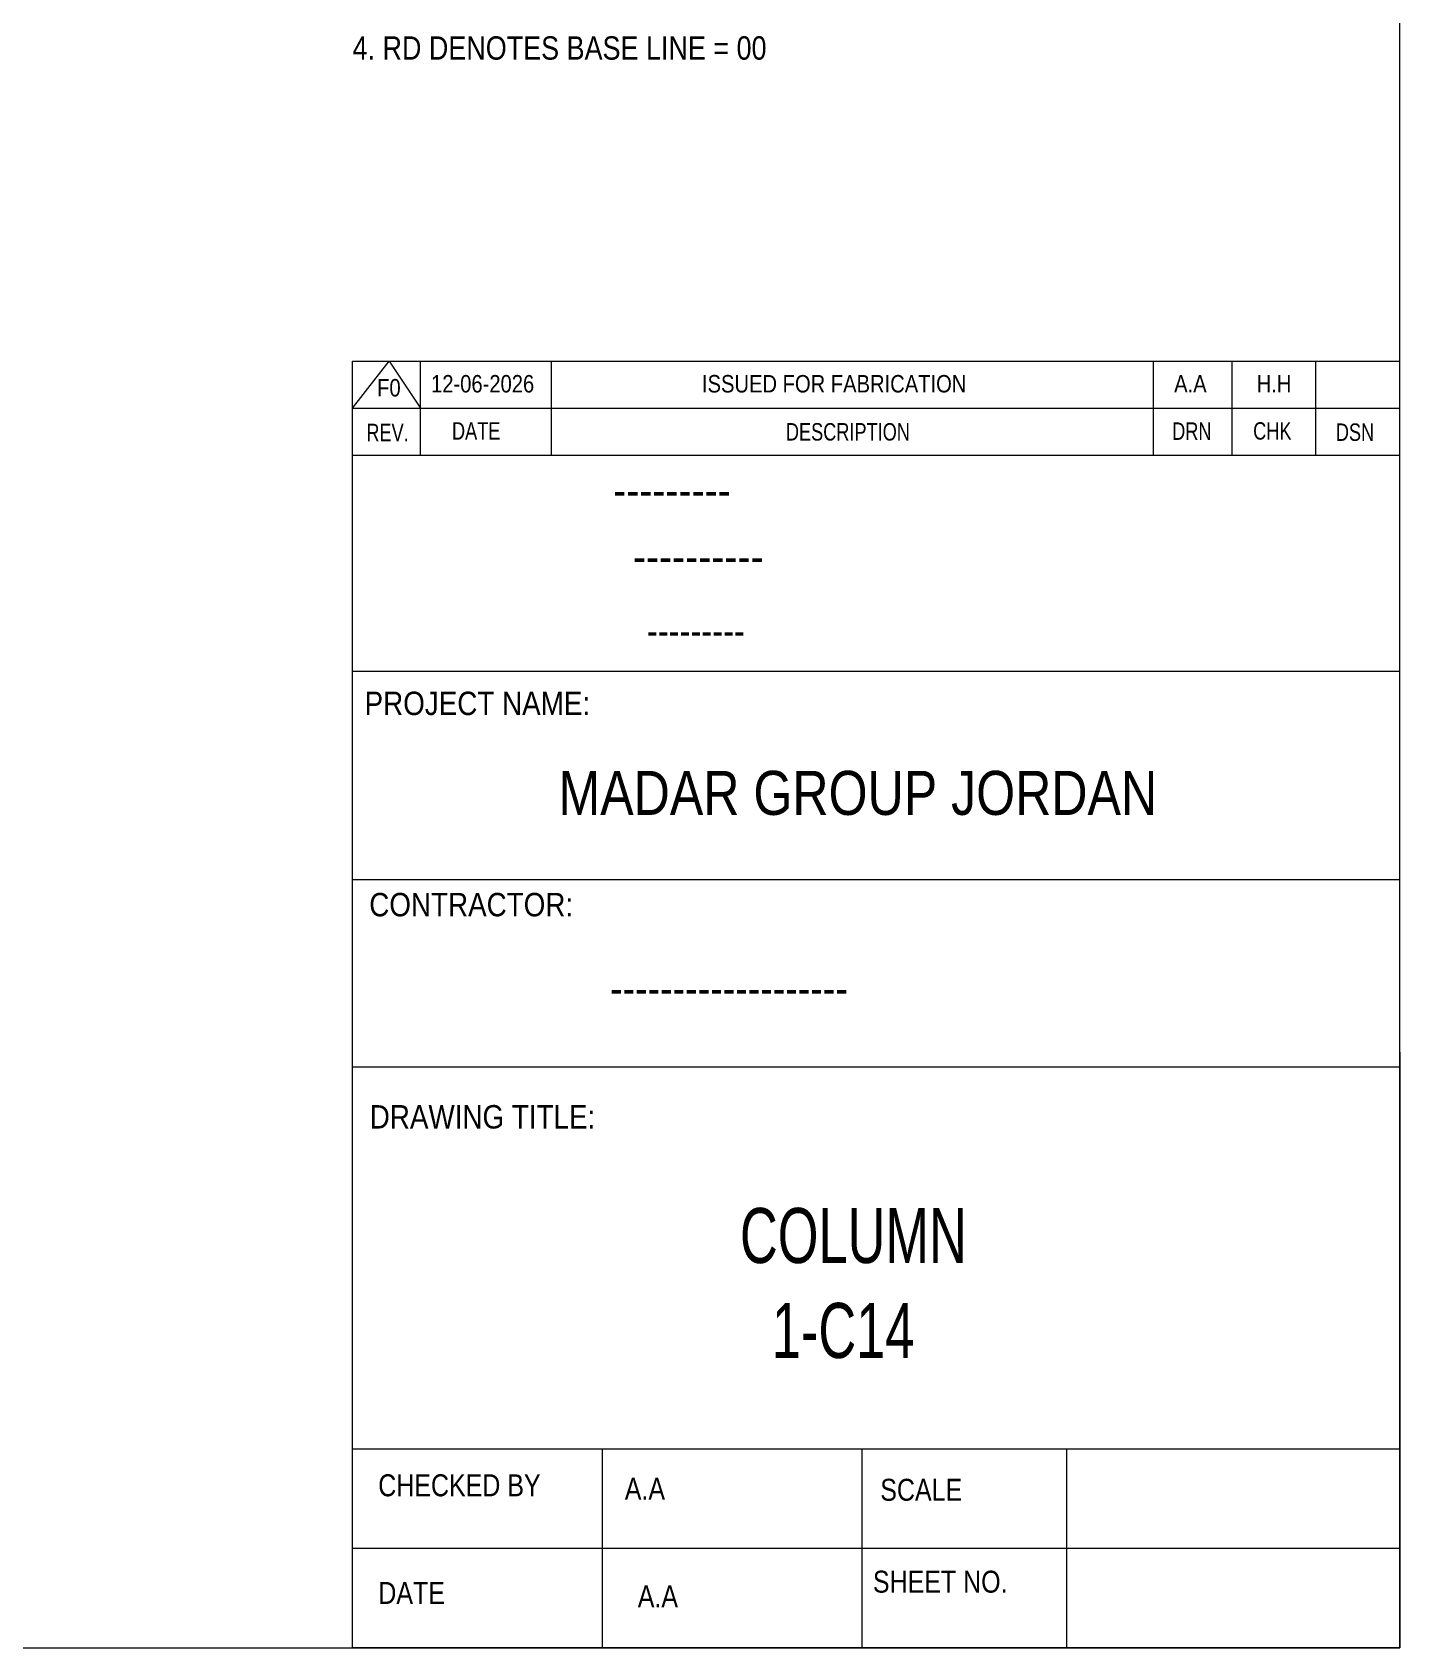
# Model space of a CAD drawing. Header units: millimetres. Extents: x 2 to 579, y 1 to 825.
# Drawn here: x 417.7 to 579, y 5 to 195.5 of the extents above; entities that cross this region are included whole.
import ezdxf

# ---------------------------------------------------------------- set-up
doc = ezdxf.new("R2010")
doc.units = ezdxf.units.MM
doc.linetypes.add('XKITLINE00', pattern=[0])
doc.layers.add('DrawingSheet', color=5, linetype='Continuous', lineweight=0)
doc.layers.add('OtherObjectType', color=7, linetype='Continuous', lineweight=0)
doc.styles.add('@ARIAL_UNICODE_MS_BOLD', font='ARIAL.TTF')
doc.styles.add('ARIAL', font='ARIAL.TTF')
doc.styles.add('ARIAL_NARROW', font='ARIALN.TTF')
doc.styles.add('COMIC_SANS_MS_BOLD', font='COMICBD.TTF')
doc.styles.add('SWIS721_EX_BT', font='ARIAL.TTF')
doc.styles.add('SWISSE', font='ARIAL.TTF')

# ---------------------------------------------------------------- blocks, each defined once
blk = doc.blocks.new('*A136')
at = {"layer": 'DrawingSheet', "color": 5, "linetype": 'XKITLINE00', "lineweight": 0}
for p, q in [((579, 5), (579, 825)), ((5, 5), (579, 5))]:
    blk.add_line(p, q, dxfattribs=at)
blk = doc.blocks.new('*A138')
at = {"layer": 'OtherObjectType', "color": 7, "linetype": 'XKITLINE00', "lineweight": 0}
blk.add_line((455.5, 219.82), (488.5, 219.82), dxfattribs=at)
at = {"layer": 'OtherObjectType', "color": 7, "style": 'ARIAL_NARROW', "width": 1.008832}
for s, p in [('GENERAL NOTES:', (455.5, 221.47)), ('1. ALL HOLES ARE  22 mm   DIA (UON).', (455.5, 214.32)), ('2. ALL DIMENSIONS ARE IN MM (UON).', (455.5, 208.82)), ('3. UNLESS OTHERWISE NOTED ALL FILLET WELD SIZE SHALL BE', (455.5, 203.32)), ('7mm  FILLET CONTINUOUS(UON)', (460.95, 197.82)), ('4. RD DENOTES BASE LINE = 00', (455.5, 192.32))]:
    blk.add_text(s, height=2.75, dxfattribs=at).set_placement(p)
blk = doc.blocks.new('*A139')
at = {"layer": 'OtherObjectType', "color": 7, "linetype": 'XKITLINE00', "lineweight": 0}
for p, q in [((455.5, 156.76), (579, 156.76)), ((455.5, 151.21), (459.82, 156.76)), ((455.5, 151.21), (455.5, 156.76)), ((459.82, 156.76), (463.53, 151.21)), ((463.53, 151.21), (463.53, 156.76)), ((478.97, 151.21), (478.97, 156.76)), ((549.98, 151.21), (549.98, 156.76)), ((559.24, 151.21), (559.24, 156.76)), ((569.12, 151.21), (569.12, 156.76)), ((579, 151.21), (579, 156.76)), ((455.5, 151.21), (579, 151.21)), ((455.5, 145.65), (455.5, 151.21)), ((459.21, 151.21), (579, 151.21)), ((463.53, 145.65), (463.53, 151.21)), ((478.97, 145.65), (478.97, 151.21)), ((549.98, 145.65), (549.98, 151.21)), ((559.24, 145.65), (559.24, 151.21)), ((569.12, 145.65), (569.12, 151.21)), ((579, 145.65), (579, 151.21))]:
    blk.add_line(p, q, dxfattribs=at)
at = {"layer": 'OtherObjectType', "color": 7, "style": 'ARIAL_NARROW'}
for s, height, width, p in [('F0', 2.058, 1.008832, (458.4, 152.59)), ('12-06-2026', 2.058, 1.008832, (464.76, 153.06)), ('ISSUED FOR FABRICATION', 2.0583, 1.008832, (496.71, 153.06)), ('A.A', 2.058, 1.008832, (552.4, 153.06)), ('H.H', 2.058, 1.008832, (562.13, 153.06)), ('REV.', 2.058, 0.907949, (457.13, 147.31)), ('DATE', 2.058, 0.907949, (467.23, 147.5)), ('DESCRIPTION', 2.0583, 0.907949, (506.61, 147.39)), ('DRN', 2.058, 0.907949, (552.17, 147.47)), ('CHK', 2.058, 0.907949, (561.72, 147.5)), ('DSN', 2.058, 0.907949, (571.47, 147.35))]:
    blk.add_text(s, height=height, dxfattribs=dict(at, width=width)).set_placement(p)
blk = doc.blocks.new('*A141')
at = {"layer": 'OtherObjectType', "color": 2, "linetype": 'XKITLINE00', "lineweight": 0}
for p, q in [((455.5, 145.65), (579, 145.65)), ((455.5, 5), (455.5, 145.64)), ((578.98, 145.64), (579, 5)), ((579, 120.14), (455.5, 120.14)), ((455.5, 95.63), (579, 95.63)), ((579, 73.49), (455.5, 73.49)), ((579, 28.4), (455.5, 28.4)), ((484.94, 28.4), (484.94, 5)), ((515.62, 5), (515.62, 28.4)), ((539.75, 5), (539.75, 28.4)), ((579, 16.7), (455.5, 16.7)), ((579, 5), (455.5, 5))]:
    blk.add_line(p, q, dxfattribs=at)
at = {"layer": 'OtherObjectType', "color": 4, "style": '@ARIAL_UNICODE_MS_BOLD', "width": 0.85}
blk.add_text('---------', height=3.9, dxfattribs=at).set_placement((486.23, 139.59))
at = {"layer": 'OtherObjectType', "color": 7, "style": 'ARIAL', "width": 0.85}
for s, height, p in [('----------', 3.9, (488.56, 131.77)), ('---------', 3.25, (490.21, 123.31))]:
    blk.add_text(s, height=height, dxfattribs=at).set_placement(p)
at = {"layer": 'OtherObjectType', "color": 3, "width": 0.85}
for s, style, p in [('PROJECT NAME:', 'SWIS721_EX_BT', (456.92, 115.01)), ('CONTRACTOR:', 'SWISSE', (457.47, 91.27)), ('DRAWING TITLE:', 'SWIS721_EX_BT', (457.53, 66.24))]:
    blk.add_text(s, height=2.7618, dxfattribs=dict(at, style=style)).set_placement(p)
at = {"layer": 'OtherObjectType', "color": 7, "width": 0.85}
for s, height, p in [('MADAR GROUP JORDAN', 5.2, (479.79, 103.23)), ('CHECKED BY', 2.592, (458.53, 22.86)), ('A.A', 2.592, (487.61, 22.45)), ('SCALE', 2.592, (517.74, 22.33)), ('SHEET NO.', 2.592, (516.87, 11.49)), ('DATE', 2.592, (458.54, 10.16)), ('A.A', 2.592, (489.14, 9.76))]:
    blk.add_text(s, height=height, dxfattribs=at).set_placement(p)
at = {"layer": 'OtherObjectType', "color": 1}
for s, height, style, width, p in [('-------------------', 3.9, 'COMIC_SANS_MS_BOLD', 0.85, (485.87, 80.86)), ('COLUMN', 6.5, 'ARIAL', 0.68, (501.19, 50.37)), ('1-C14', 6.5, 'ARIAL', 0.68, (504.95, 39.17))]:
    blk.add_text(s, height=height, dxfattribs=dict(at, style=style, width=width)).set_placement(p)

msp = doc.modelspace()

# ---------------------------------------------------------------- block references
at = {"lineweight": 0}
for name in ['*A136', '*A138', '*A139', '*A141']:
    msp.add_blockref(name, (0, 0), dxfattribs=at)

doc.saveas('drawing.dxf')
